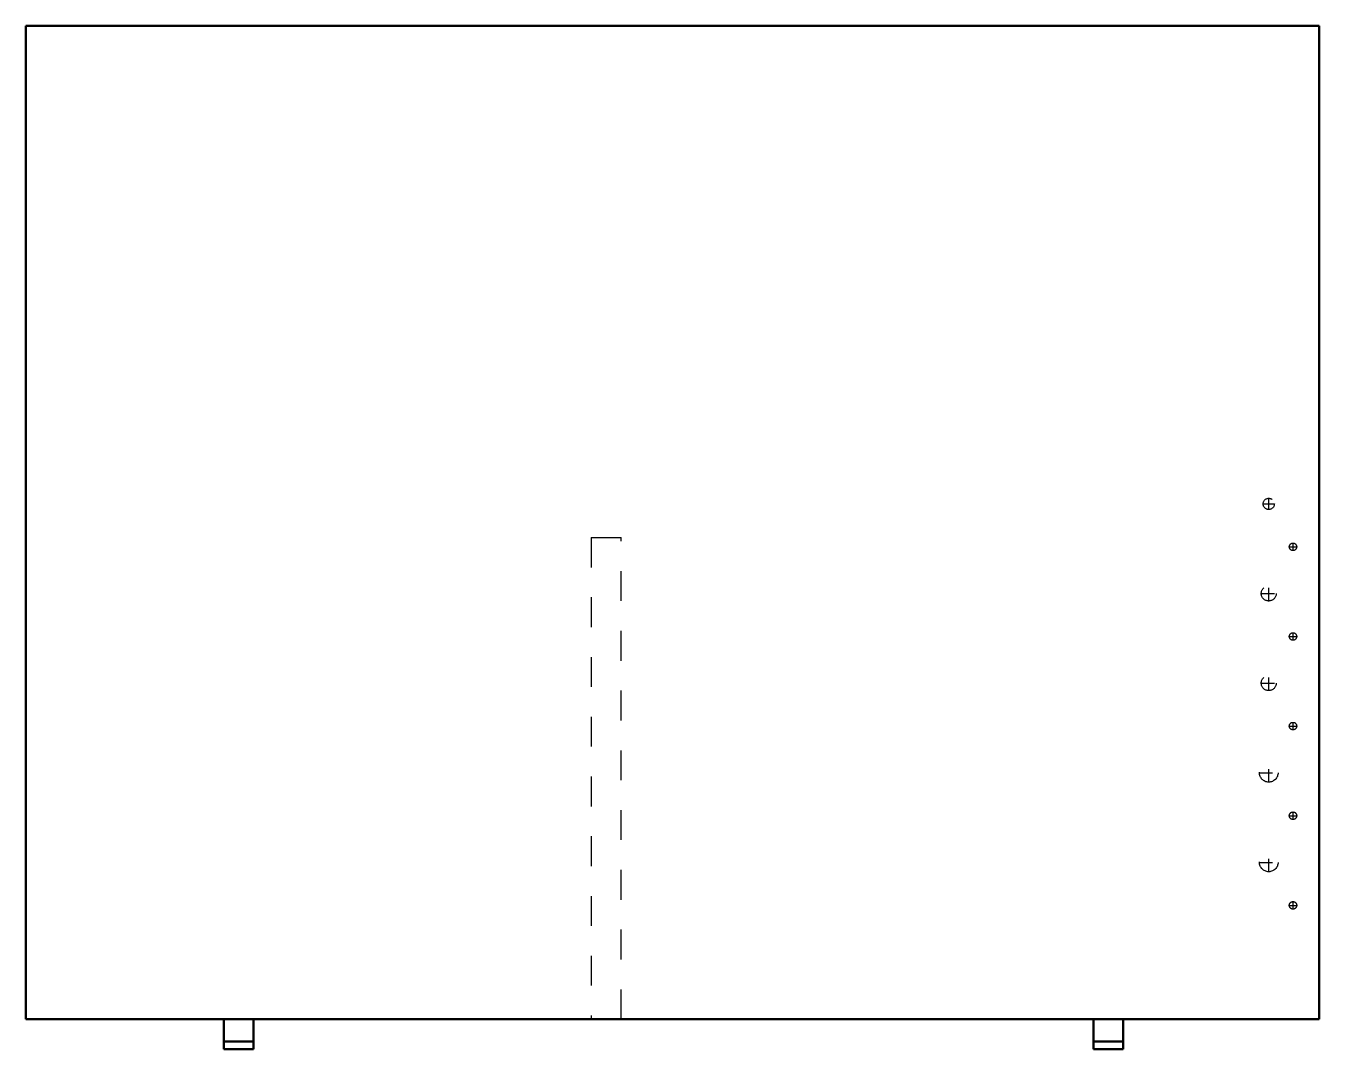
# Model space of a CAD drawing. Header units: inches. Extents: x -21.7 to 21.7, y 0 to 34.2.
import ezdxf

# ---------------------------------------------------------------- set-up
doc = ezdxf.new("R2010")
doc.units = ezdxf.units.IN
doc.header["$MEASUREMENT"] = 0
doc.linetypes.add('Center', pattern=[1.5, 0.45, -0.5, 0.05, -0.5])
doc.linetypes.add('Dashed', pattern=[2, 1, -1])
for name, color, linetype, lineweight in [('AM_0', 7, 'Continuous', 50), ('AM_7', 7, 'Center', 25), ('AM_9', 6, 'Dashed', 25)]:
    doc.layers.add(name, color=color, linetype=linetype, lineweight=lineweight)

# ---------------------------------------------------------------- blocks, each defined once
blk = doc.blocks.new('1_5MXM48AVJU9_PART12_0_in_5MXM48AVJU9_0')
at = {"layer": 'AM_9'}
for p, q in [((-2.71875, 17.125), (-1.71875, 17.125)), ((-2.71875, 17.125), (-2.71875, 1)), ((-1.71875, 1), (-1.71875, 17.125))]:
    blk.add_line(p, q, dxfattribs=at)
blk = doc.blocks.new('2_5MXM48AVJU9_PART11_0_in_5MXM48AVJU9_0')
at = {"layer": 'AM_7'}
for p, q in [((20.65, 7.8125), (20.9125, 7.8125)), ((20.78125, 7.68125), (20.78125, 7.94375))]:
    blk.add_line(p, q, dxfattribs=at)
at = {"layer": 'AM_9'}
blk.add_circle((20.78125, 7.8125), 0.125, dxfattribs=at)
blk = doc.blocks.new('3_5MXM48AVJU9_PART10_0_in_5MXM48AVJU9_0')
at = {"layer": 'AM_7'}
for p, q in [((19.96875, 8.921875), (19.96875, 9.578125)), ((19.640625, 9.25), (20.296875, 9.25))]:
    blk.add_line(p, q, dxfattribs=at)
at = {"layer": 'AM_9'}
blk.add_circle((19.96875, 9.25), 0.3125, dxfattribs=at)
blk = doc.blocks.new('4_5MXM48AVJU9_PART9_0_in_5MXM48AVJU9_0')
at = {"layer": 'AM_7'}
for p, q in [((19.70625, 15.25), (20.23125, 15.25)), ((19.96875, 14.9875), (19.96875, 15.5125))]:
    blk.add_line(p, q, dxfattribs=at)
at = {"layer": 'AM_9'}
blk.add_circle((19.96875, 15.25), 0.25, dxfattribs=at)
blk = doc.blocks.new('5_5MXM48AVJU9_PART8_0_in_5MXM48AVJU9_0')
at = {"layer": 'AM_7'}
for p, q in [((19.771875, 18.25), (20.165625, 18.25)), ((19.96875, 18.053125), (19.96875, 18.446875))]:
    blk.add_line(p, q, dxfattribs=at)
at = {"layer": 'AM_9'}
blk.add_circle((19.96875, 18.25), 0.1875, dxfattribs=at)
blk = doc.blocks.new('6_5MXM48AVJU9_PART7_0_in_5MXM48AVJU9_0')
at = {"layer": 'AM_0'}
for p, q in [((-21.65625, 34.25), (-21.65625, 1)), ((21.65625, 34.25), (-21.65625, 34.25)), ((21.65625, 1), (21.65625, 34.25)), ((-21.65625, 1), (21.65625, 1)), ((-15.02875, 0), (-15.02875, 1)), ((-14.02875, 1), (-14.02875, 0)), ((14.09625, 0), (14.09625, 1)), ((15.09625, 1), (15.09625, 0)), ((-15.02875, 0.25), (-14.02875, 0.25)), ((14.09625, 0.25), (15.09625, 0.25)), ((-14.02875, 0), (-15.02875, 0)), ((15.09625, 0), (14.09625, 0))]:
    blk.add_line(p, q, dxfattribs=at)
blk = doc.blocks.new('7_5MXM48AVJU9_PART6_0_in_5MXM48AVJU9_0')
at = {"layer": 'AM_7'}
for p, q in [((20.78125, 13.68125), (20.78125, 13.94375)), ((20.65, 13.8125), (20.9125, 13.8125))]:
    blk.add_line(p, q, dxfattribs=at)
at = {"layer": 'AM_9'}
blk.add_circle((20.78125, 13.8125), 0.125, dxfattribs=at)
blk = doc.blocks.new('8_5MXM48AVJU9_PART5_0_in_5MXM48AVJU9_0')
at = {"layer": 'AM_7'}
for p, q in [((20.78125, 10.68125), (20.78125, 10.94375)), ((20.65, 10.8125), (20.9125, 10.8125))]:
    blk.add_line(p, q, dxfattribs=at)
at = {"layer": 'AM_9'}
blk.add_circle((20.78125, 10.8125), 0.125, dxfattribs=at)
blk = doc.blocks.new('9_5MXM48AVJU9_PART4_0_in_5MXM48AVJU9_0')
at = {"layer": 'AM_7'}
for p, q in [((20.78125, 16.68125), (20.78125, 16.94375)), ((20.65, 16.8125), (20.9125, 16.8125))]:
    blk.add_line(p, q, dxfattribs=at)
at = {"layer": 'AM_9'}
blk.add_circle((20.78125, 16.8125), 0.125, dxfattribs=at)
blk = doc.blocks.new('10_5MXM48AVJU9_PART3_0_in_5MXM48AVJU9_0')
at = {"layer": 'AM_7'}
for p, q in [((19.70625, 12.25), (20.23125, 12.25)), ((19.96875, 11.9875), (19.96875, 12.5125))]:
    blk.add_line(p, q, dxfattribs=at)
at = {"layer": 'AM_9'}
blk.add_circle((19.96875, 12.25), 0.25, dxfattribs=at)
blk = doc.blocks.new('11_5MXM48AVJU9_PART2_0_in_5MXM48AVJU9_0')
at = {"layer": 'AM_7'}
for p, q in [((20.65, 4.8125), (20.9125, 4.8125)), ((20.78125, 4.68125), (20.78125, 4.94375))]:
    blk.add_line(p, q, dxfattribs=at)
at = {"layer": 'AM_9'}
blk.add_circle((20.78125, 4.8125), 0.125, dxfattribs=at)
blk = doc.blocks.new('12_5MXM48AVJU9_PART1_0_in_5MXM48AVJU9_0')
at = {"layer": 'AM_7'}
for p, q in [((19.96875, 5.921875), (19.96875, 6.578125)), ((19.640625, 6.25), (20.296875, 6.25))]:
    blk.add_line(p, q, dxfattribs=at)
at = {"layer": 'AM_9'}
blk.add_circle((19.96875, 6.25), 0.3125, dxfattribs=at)

msp = doc.modelspace()

# ---------------------------------------------------------------- block references
for name in ['6_5MXM48AVJU9_PART7_0_in_5MXM48AVJU9_0', '5_5MXM48AVJU9_PART8_0_in_5MXM48AVJU9_0', '1_5MXM48AVJU9_PART12_0_in_5MXM48AVJU9_0', '9_5MXM48AVJU9_PART4_0_in_5MXM48AVJU9_0', '4_5MXM48AVJU9_PART9_0_in_5MXM48AVJU9_0', '7_5MXM48AVJU9_PART6_0_in_5MXM48AVJU9_0', '10_5MXM48AVJU9_PART3_0_in_5MXM48AVJU9_0', '8_5MXM48AVJU9_PART5_0_in_5MXM48AVJU9_0', '3_5MXM48AVJU9_PART10_0_in_5MXM48AVJU9_0', '2_5MXM48AVJU9_PART11_0_in_5MXM48AVJU9_0', '12_5MXM48AVJU9_PART1_0_in_5MXM48AVJU9_0', '11_5MXM48AVJU9_PART2_0_in_5MXM48AVJU9_0']:
    msp.add_blockref(name, (0, 0))

doc.saveas('drawing.dxf')
